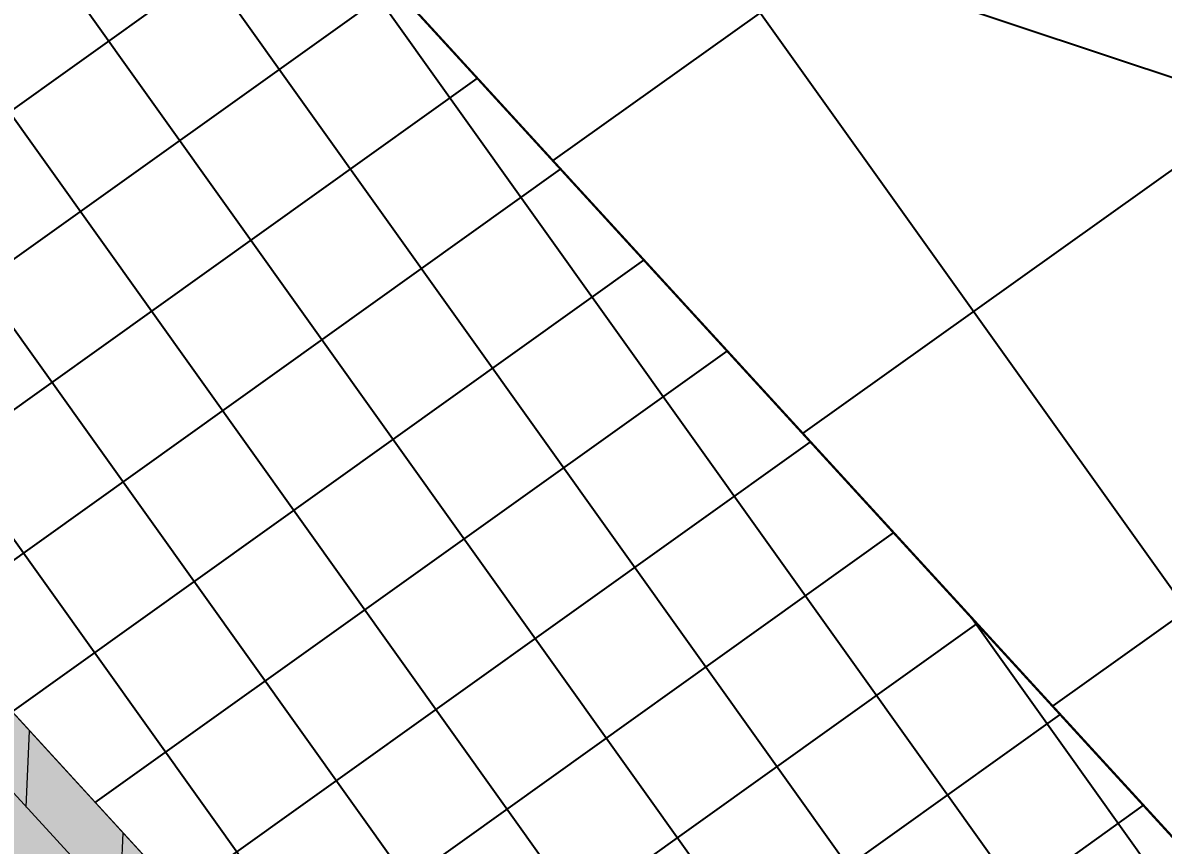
# Model space of a CAD drawing. Header units: metres. Extents: x 2302534 to 2308412, y 452340 to 454783.
# Drawn here: x 2308082.096 to 2308083.576, y 454484.857 to 454485.924 of the extents above; entities that cross this region are included whole.
import ezdxf

# ---------------------------------------------------------------- set-up
doc = ezdxf.new("R2010")
doc.units = ezdxf.units.M
for name, color, linetype in [('АД_серый', 250, 'Continuous'), ('ГП_здания', 7, 'Continuous'), ('ГП_ПЗМ', 7, 'Continuous'), ('ГП_Размеры проезд', 7, 'Continuous'), ('ПП_Дорога_Покрытия_Газон', 3, 'Continuous')]:
    doc.layers.add(name, color=color, linetype=linetype)
for name, color, linetype, lineweight in [('ГП_АД том 3.2.6', 250, 'Continuous', 40), ('ГП_Борт_БР100.20.8', 15, 'Continuous', 30), ('ГП_Контур здания', 250, 'Continuous', 40)]:
    doc.layers.add(name, color=color, linetype=linetype, lineweight=lineweight)
doc.layers.add('ГП_Штриховка отмостки', color=7, linetype='Continuous', true_color=0xfbfccf)
doc.styles.add('Ck_rus', font='isocpeur.ttf', dxfattribs={"width": 0.8, "oblique": 15, "height": 2.5})
doc.dimstyles.new('Ck_Линейный р-р', dxfattribs={"dimscale": 0, "dimtxt": 2.5, "dimasz": 1, "dimexe": 0.5, "dimexo": 0.5, "dimtad": 1, "dimzin": 1, "dimtxsty": 'Ck_rus', "dimblk": 'OBLIQUE', "dimcen": 0, "dimdle": 0.1, "dimadec": 0, "dimazin": 0, "dimtfac": 1, "dimtofl": 0, "dimtmove": 1, "dimatfit": 3, "dimfxl": 1, "dimarcsym": 0})

# ---------------------------------------------------------------- blocks, each defined once
blk = doc.blocks.new('АД 3.2.6')
at = {"layer": 'АД_серый'}
h = blk.add_hatch(dxfattribs=at)
h.set_pattern_fill('ANSI37', color=256, scale=0.25)
h.set_pattern_definition([(45, (-2306981.547548172, -453219.1040564558), (-0.5612660075668221, 0.5612660075668221), []), (135, (-2306981.547548172, -453219.1040564558), (-0.5612660075668221, -0.5612660075668221), [])])
edge = h.paths.add_edge_path()
edge.add_line((1447.454853040166, 1552.309207625396), (1448.993342189118, 1553.496323051746))
edge.add_line((1448.993342189118, 1553.496323051746), (1448.068976207171, 1554.677655998675))
edge.add_line((1448.068976207171, 1554.677655998675), (1446.517068812158, 1553.479917128919))
edge.add_arc((1539.264207246713, 1427.39880878001), 156.5198951261088, 126.3387527321787, 128.5976521573407)
edge.add_line((1441.619650802109, 1549.726312502695), (1440.286358835176, 1548.661001503293))
edge.add_line((1440.286358835176, 1548.661001503293), (1432.437758919317, 1542.427474732685))
edge.add_line((1432.437758919317, 1542.427474732685), (1424.532497577369, 1535.683233446325))
edge.add_line((1424.532497577369, 1535.683233446325), (1399.62438085489, 1514.544693585194))
edge.add_line((1399.62438085489, 1514.544693585194), (1338.628941953648, 1462.780261460226))
edge.add_line((1338.628941953648, 1462.780261460226), (1277.633627716452, 1411.015930665249))
edge.add_arc((2570.053925645072, -111.6977968080318), 1997.249939875698, 130.3233042678484, 132.4751140804625)
edge.add_line((1221.371130604297, 1361.415247290919), (1158.760474131442, 1304.093159574782))
edge.add_line((1158.760474131442, 1304.093159574782), (1121.881938925944, 1270.329663886223))
edge.add_line((1121.881938925944, 1270.329663886223), (1072.464701327029, 1225.086580126663))
edge.add_line((1072.464701327029, 1225.086580126663), (1074.583919865545, 1224.99317454308))
edge.add_line((1074.583919865545, 1224.99317454308), (1122.89484344935, 1269.223307512118))
edge.add_line((1122.89484344935, 1269.223307512118), (1159.773378654849, 1302.986803200678))
edge.add_line((1159.773378654849, 1302.986803200678), (1222.384035128168, 1360.308890916873))
edge.add_arc((2570.053925785702, -111.6977969651925), 1995.749940086286, 130.3233042815335, 132.4751140939099, ccw=False)
edge.add_line((1278.604277253617, 1409.872322569485), (1339.599524696823, 1461.636596676137))
edge.add_line((1339.599524696823, 1461.636596676137), (1400.594963598531, 1513.401028801105))
edge.add_line((1400.594963598531, 1513.401028801105), (1433.380012007896, 1541.224411068426))
edge.add_line((1433.380012007896, 1541.224411068426), (1441.268543222919, 1547.527284682845))
edge.add_line((1441.268543222919, 1547.527284682845), (1442.567646383308, 1548.565322835639))
edge.add_arc((1539.189932452515, 1427.497935878229), 154.8973155026733, 126.31552717981941, 128.5929061880581, ccw=False)
blk = doc.blocks.new('A$Cc85c39c8')
h = blk.add_hatch(color=1)
h.dxf.hatch_style = 1
h.paths.add_polyline_path([(40.51121578551828, 31.55108241987182), (45.58170047448948, 36.2602846515365), (42.19993559643626, 39.90233988361433), (37.12902352400124, 35.19397777877748)])
at = {"layer": 'ГП_Штриховка отмостки'}
h = blk.add_hatch(dxfattribs=at)
h.set_pattern_fill('ANSI37', color=8, scale=0.05, angle=-189.077979408546)
h.set_pattern_definition([(215.922020591454, (-2304838.715702966, -470413.0885560307), (0.0931360275646616, -0.1285583247770233), []), (305.9220205914539, (-2304838.715702966, -470413.0885560307), (0.128558324777023, 0.0931360275646616), [])])
h.paths.add_polyline_path([(40.45327658439055, 30.14330169017194), (46.99561853986233, 36.20718584296992), (42.25262851873412, 41.31523807306075), (35.71669467259198, 35.24580416700337)])
h.paths.add_polyline_path([(40.51102579943836, 31.55090597097296), (45.58170047448948, 36.2602846515365), (42.20018534455448, 39.90207091264892), (37.12890497315675, 35.19372560537886)], flags=16)
at = {"layer": 'ПП_Дорога_Покрытия_Газон'}
h = blk.add_hatch(dxfattribs=at)
h.set_pattern_fill('ANSI37', color=256, scale=0.15, angle=-9.07873099316971)
h.set_pattern_definition([(35.92126900683027, (-2304840.476473742, -470414.7234880657), (-0.2794030235297626, 0.3856786394686991), []), (125.9212690068301, (-2304840.476473742, -470414.7234880657), (-0.3856786394686991, -0.2794030235297626), [])])
h.paths.add_polyline_path([(31.80679666250944, 32.9824364244123), (41.57219145726412, 42.04804754944052), (46.99735295586288, 36.20879710651934), (40.4586560614407, 30.1375066266628), (35.71585637005046, 35.2464209428872), (34.24808704806492, 33.88431744131958), (37.58216437650844, 30.29362021497218), (30.61248172447085, 23.82204674865352), (27.2943626656197, 27.42767616017955), (25.08947756839916, 25.38119033561088), (26.41510894335806, 23.95335542829707), (26.59912590356544, 24.12334695865866), (28.09410397289321, 22.5063845536788), (26.69921981403604, 21.21673105104128), (25.20216329349205, 22.83222165692132), (25.38531104614958, 23.00204682303593), (24.06334717711434, 24.42877429019427), (19.6634955802001, 20.34454430721234), (24.3440535068512, 15.30204720114125), (17.33372789714485, 8.799555780016817), (12.65565388370305, 13.83893620257731), (6.425984020810574, 8.055089786474127), (9.351529918145388, 4.904368156974669), (0.5569829787127674, -3.260378968145232), (-3.04884798778221, 0.6238641829113476), (13.07458295533433, 15.59238233446376), (12.39427205640822, 16.32521171408007), (-4.462081200443208, 0.6763906624983065), (0.5044534718617797, -4.673618383996654), (15.52864902606234, 9.274058394134045), (17.32033615140244, 7.344083418953232), (48.41170692164451, 36.1561022423557), (41.62246535671875, 43.45919837558176), (31.12658134056256, 33.7151596727781)])
h.paths.add_polyline_path([(30.02727914554998, 32.69460360653466), (13.49357850151136, 17.34576319932239), (14.17390455910936, 16.6129206638434), (30.70770056173206, 31.96165835205466)], flags=17)
at = {"layer": 'ГП_Борт_БР100.20.8'}
blk.add_lwpolyline([(14.17414304520935, 16.61266377009451), (30.70750055555254, 31.96187379723415), (29.00677189184353, 33.7938869788195), (30.1060897144489, 34.81442621239694), (31.80679666250944, 32.98243642429588), (41.57219145726412, 42.04804754944052), (42.2515535177663, 41.31683086819248), (46.99486415693536, 36.20843334466917), (40.4586560614407, 30.1375066266628), (35.71573948487639, 35.24683314689901), (34.24802999245003, 33.8843788873055), (37.58216437650844, 30.29362021485577), (30.62048938637599, 23.82948211801704), (27.28635500464589, 27.42024079168914), (25.08962095109746, 25.38101496448508), (26.41481280932203, 23.95308186748298), (26.59912590356544, 24.12334695865866), (28.09410397289321, 22.5063845536788), (26.69921981403604, 21.21673105104128), (25.2018454563804, 22.83256464183796), (25.38531104614958, 23.00204682303593), (24.06334717711434, 24.42877429019427), (19.66345330281183, 20.34458985069068)], dxfattribs=at)
at = {"layer": 'ГП_Контур здания', "color": 250, "lineweight": 13, "ltscale": 100}
blk.add_lwpolyline([(40.51102579943836, 31.55090597097296), (45.58170047448948, 36.2602846515365), (42.19993559643626, 39.90233988361433), (37.12964026164264, 35.19331343244994)], close=True, dxfattribs=at)
at = {"layer": 'ПП_Дорога_Покрытия_Газон'}
blk.add_lwpolyline([(17.32033615140244, 7.344083418953232), (48.41170692164451, 36.1561022423557), (41.62246535671875, 43.45919837558176), (31.12658134056256, 33.7151596727781), (31.80679666250944, 32.9824364244123), (41.57219145726412, 42.04804754944052), (46.99735295586288, 36.20879710651934), (40.4586560614407, 30.1375066266628), (35.7153429761529, 35.24646296916762), (34.24808704806492, 33.88431744131958), (37.58216437650844, 30.29362021497218), (30.61248172447085, 23.82204674865352), (27.2943626656197, 27.42767616017955), (25.08947756839916, 25.38119033561088), (26.41510894335806, 23.95335542829707), (26.59912590356544, 24.12334695865866), (28.09410397289321, 22.5063845536788), (26.69921981403604, 21.21673105104128), (25.20216329349205, 22.83222165692132), (25.38531104614958, 23.00204682303593), (24.06334717711434, 24.42877429019427), (19.6634955802001, 20.34454430721234)], dxfattribs=at)
blk = doc.blocks.new('_Oblique')
at = {"color": 0, "linetype": 'ByBlock', "lineweight": -2}
blk.add_line((-0.5, -0.5), (0.5, 0.5), dxfattribs=at)
blk = doc.blocks.new('*D170')
at = {"layer": 'ГП_Размеры проезд', "color": 0, "lineweight": -2, "transparency": 16777216}
for p, q in [((2308082.003496583, 454485.1165527882), (2308077.650451111, 454489.8702215378)), ((2308073.41640928, 454485.6540277848), (2308077.856162765, 454489.7196137182)), ((2308077.637493156, 454481.118501505), (2308073.284447684, 454485.8721702546))]:
    blk.add_line(p, q, dxfattribs=at)
at = {"layer": 'ГП_Размеры проезд', "color": 0, "lineweight": -2, "transparency": 16777216, "xscale": 0.5, "yscale": 0.5, "zscale": 0.5}
for p, rotation in [((2308077.819287736, 454489.6858463931), 42.48106375612834), ((2308073.453284309, 454485.6877951099), 222.4810637561283)]:
    blk.add_blockref('_Oblique', p, dxfattribs=dict(at, rotation=rotation))
at = {"layer": 'ГП_Размеры проезд', "color": 0, "lineweight": 25, "transparency": 16777216, "insert": (2308074.792102897, 454488.6086964753), "char_height": 1.25, "attachment_point": 5, "rotation": 42.48106375612835, "style": 'Ck_rus', "bg_fill": 3, "box_fill_scale": 1.1, "bg_fill_color": 9, "bg_fill_true_color": 13158600, "bg_fill_transparency": 0}
blk.add_mtext('5,92', dxfattribs=at)
blk = doc.blocks.new('*D171')
at = {"layer": 'ГП_Размеры проезд', "color": 0, "lineweight": -2, "transparency": 16777216}
for p, q in [((2308076.714132917, 454492.2214024786), (2308074.217740296, 454489.9353974645)), ((2308078.188147184, 454490.0236196036), (2308076.714132917, 454492.2214024786)), ((2308082.7967438, 454485.731460458), (2308078.388170008, 454490.5457679589)), ((2308077.782412706, 454489.6520790678), (2308078.593881662, 454490.3951601393)), ((2308082.059024902, 454485.055914037), (2308077.650451109, 454489.8702215376))]:
    blk.add_line(p, q, dxfattribs=at)
at = {"layer": 'ГП_Размеры проезд', "color": 0, "lineweight": -2, "transparency": 16777216, "xscale": 0.5, "yscale": 0.5, "zscale": 0.5}
for p, rotation in [((2308078.557006633, 454490.3613928142), 42.48106376044898), ((2308077.819287734, 454489.685846393), 222.481063760449)]:
    blk.add_blockref('_Oblique', p, dxfattribs=dict(at, rotation=rotation))
at = {"layer": 'ГП_Размеры проезд', "color": 0, "lineweight": 25, "transparency": 16777216, "insert": (2308074.621753481, 454492.0002756951), "char_height": 1.25, "attachment_point": 5, "rotation": 42.48106376044899, "style": 'Ck_rus', "bg_fill": 3, "box_fill_scale": 1.1, "bg_fill_color": 9, "bg_fill_true_color": 13158600, "bg_fill_transparency": 0}
blk.add_mtext('1,00', dxfattribs=at)
blk = doc.blocks.new('*D172')
at = {"layer": 'ГП_Размеры проезд', "color": 0, "lineweight": -2, "transparency": 16777216}
for p, q in [((2308078.125499524, 454492.34297484), (2308080.620533755, 454494.6304623763)), ((2308078.92114524, 454490.6982642592), (2308078.125499524, 454492.34297484)), ((2308079.289118709, 454491.0356282575), (2308079.657668347, 454491.3735204961)), ((2308083.294539948, 454486.6667899827), (2308079.12017259, 454491.219903076)), ((2308078.553171771, 454490.3609002608), (2308079.289118709, 454491.0356282575)), ((2308082.55859301, 454485.9920619856), (2308078.384225652, 454490.5451750792)), ((2308078.553171771, 454490.3609002608), (2308078.184622134, 454490.0230080222))]:
    blk.add_line(p, q, dxfattribs=at)
at = {"layer": 'ГП_Размеры проезд', "color": 0, "lineweight": -2, "transparency": 16777216, "xscale": 0.5, "yscale": 0.5, "zscale": 0.5}
for p, rotation in [((2308079.289118709, 454491.0356282575), 222.5150990241126), ((2308078.553171771, 454490.3609002608), 42.5150990241127)]:
    blk.add_blockref('_Oblique', p, dxfattribs=dict(at, rotation=rotation))
at = {"layer": 'ГП_Размеры проезд', "color": 0, "lineweight": 25, "transparency": 16777216, "insert": (2308078.528286043, 454494.4080927012), "char_height": 1.25, "attachment_point": 5, "rotation": 42.51509902411264, "style": 'Ck_rus', "bg_fill": 3, "box_fill_scale": 1.1, "bg_fill_color": 9, "bg_fill_true_color": 13158600, "bg_fill_transparency": 0}
blk.add_mtext('1,00', dxfattribs=at)
blk = doc.blocks.new('*D189')
at = {"layer": 'ГП_Размеры проезд', "color": 0, "lineweight": -2, "transparency": 16777216}
for p, q in [((2308084.424975031, 454489.0014008281), (2308087.30353988, 454490.4748304254)), ((2308087.30353988, 454490.4748304254), (2308089.589409371, 454487.9783137099)), ((2308080.737327499, 454486.3028866777), (2308084.27168076, 454489.5390237493)), ((2308084.796418936, 454488.595727661), (2308084.053531127, 454489.4070739952)), ((2308081.412684662, 454485.5652940676), (2308084.947037922, 454488.8014311392))]:
    blk.add_line(p, q, dxfattribs=at)
at = {"layer": 'ГП_Размеры проезд', "color": 0, "lineweight": -2, "transparency": 16777216, "xscale": 0.5, "yscale": 0.5, "zscale": 0.5}
for p, rotation in [((2308084.08729645, 454489.3701971331), 132.4779534081844), ((2308084.762653613, 454488.6326045231), 312.4779534081845)]:
    blk.add_blockref('_Oblique', p, dxfattribs=dict(at, rotation=rotation))
at = {"layer": 'ГП_Размеры проезд', "color": 0, "lineweight": 25, "transparency": 16777216, "insert": (2308089.368396175, 454490.0707051477), "char_height": 1.25, "attachment_point": 5, "rotation": 312.4779534081845, "style": 'Ck_rus', "bg_fill": 3, "box_fill_scale": 1.1, "bg_fill_color": 9, "bg_fill_true_color": 13158600, "bg_fill_transparency": 0}
blk.add_mtext('1,00', dxfattribs=at)
blk = doc.blocks.new('*D190')
at = {"layer": 'ГП_Размеры проезд', "color": 0, "lineweight": -2, "transparency": 16777216}
for p, q in [((2308081.097888357, 454485.2767102422), (2308084.950509377, 454488.7976328054)), ((2308084.732236253, 454488.6658874328), (2308088.151993273, 454484.9239625417)), ((2308084.450183839, 454481.6086022932), (2308088.302804859, 454485.1295248565))]:
    blk.add_line(p, q, dxfattribs=at)
at = {"layer": 'ГП_Размеры проезд', "color": 0, "lineweight": -2, "transparency": 16777216, "xscale": 0.5, "yscale": 0.5, "zscale": 0.5}
for p, rotation in [((2308084.765967022, 454488.6289789618), 132.4242889778814), ((2308088.118262504, 454484.9608710129), 312.4242889778814)]:
    blk.add_blockref('_Oblique', p, dxfattribs=dict(at, rotation=rotation))
at = {"layer": 'ГП_Размеры проезд', "color": 0, "lineweight": 25, "transparency": 16777216, "insert": (2308087.36482654, 454487.6381942058), "char_height": 1.25, "attachment_point": 5, "rotation": 312.4242889778814, "style": 'Ck_rus', "bg_fill": 3, "box_fill_scale": 1.1, "bg_fill_color": 9, "bg_fill_true_color": 13158600, "bg_fill_transparency": 0}
blk.add_mtext('4,97', dxfattribs=at)
blk = doc.blocks.new('КТП')
at = {"layer": 'ГП_здания', "lineweight": 13}
h = blk.add_hatch(dxfattribs=at)
h.set_pattern_fill('ANSI31', color=256, angle=180, style=0)
h.set_pattern_definition([(225, (1891.85587340155, 1265.748659996706), (2.245064030267286, -2.245064030267289), [])])
h.paths.add_polyline_path([(-24.42911558239938, 155.0517361504899), (-24.42911558239939, 97.05173615048989), (145.0708844176006, 97.05173615048992), (145.0708844176006, 155.0517361504899)], flags=16)
h.paths.add_polyline_path([(-26.17911558239938, 156.8017361504899), (-26.17911558239939, 95.30173615048989), (146.8208844176006, 95.3017361504899), (146.8208844176006, 156.8017361504899)])
for points in [[(-26.17911558239938, 156.8017361504899), (-26.17911558239939, 95.30173615048989), (146.8208844176006, 95.3017361504899), (146.8208844176006, 156.8017361504899)], [(-24.42911558239938, 155.0517361504899), (-24.42911558239939, 97.05173615048989), (145.0708844176006, 97.05173615048992), (145.0708844176006, 155.0517361504899)]]:
    blk.add_lwpolyline(points, close=True, dxfattribs=at)

msp = doc.modelspace()

# ---------------------------------------------------------------- hatches: boundary and pattern name
at = {"layer": 'ГП_ПЗМ'}
h = msp.add_hatch(dxfattribs=at)
h.set_pattern_fill('ANSI31', color=1, angle=5156.620156177408, style=0)
h.set_pattern_definition([(161.620156177409, (0, 0), (-1.001125794145185, -3.01303371111197), [])])
h.paths.add_polyline_path([(2308087.546368007, 454486.7537011815), (2308090.113307504, 454484.08178866), (2308089.946745881, 454479.403197092), (2308084.866990538, 454481.9895232577), (2308081.510518429, 454485.6549011354), (2308078.268615711, 454486.7536998816), (2308080.957684005, 454489.2156718815), (2308081.295686681, 454488.8470017869), (2308083.557329347, 454490.9205121803)])
h.paths.add_polyline_path([(2308074.577349546, 454464.835846258), (2308076.642817655, 454466.7537038381), (2308077.850968671, 454467.8773215658)], flags=17)
h.paths.add_polyline_path([(2308038.291761858, 454442.696528777), (2308034.578082175, 454446.7529046432), (2308039.022085291, 454446.7537041454), (2308038.079191532, 454445.8904132421), (2308039.632488483, 454444.1941619097), (2308042.427592327, 454446.7537037659), (2308051.009220781, 454446.7537032977), (2308042.157774314, 454438.4622397491), (2308036.662113376, 454438.752742378), (2308036.132158594, 454439.3618550958), (2308035.474726548, 454440.1174860178)])
h.paths.add_polyline_path([(2308080.497025413, 454477.9957982775), (2308084.866990538, 454481.9895232577), (2308081.510518429, 454485.6549011354), (2308077.144515005, 454481.6568498511)], flags=16)
h.paths.add_polyline_path([(2308073.454990577, 454478.2792834751), (2308074.577350259, 454477.0536298096), (2308080.497025413, 454477.9957982775), (2308077.144515005, 454481.5451226133), (2308077.328266499, 454485.8927647265), (2308056.423789121, 454466.7537052673), (2308077.850968671, 454467.8773215658), (2308089.946745881, 454479.403197092), (2308084.290502292, 454481.4626688222), (2308080.497025413, 454477.9957982775), (2308074.577350927, 454475.3748547617), (2308069.882241083, 454471.075433047), (2308067.923736237, 454473.2141847199)])
h.paths.add_polyline_path([(2308054.577352159, 454465.0632029806), (2308034.578082175, 454446.7529046432), (2308039.022085291, 454446.7537041454), (2308045.454738589, 454452.6432871661), (2308047.00749427, 454450.9476269167), (2308042.427592327, 454446.7537037659), (2308051.009220781, 454446.7537032977), (2308054.577350586, 454450.0574637379), (2308054.577351726, 454460.4529994422), (2308054.302532084, 454460.7533955306), (2308054.577351768, 454461.0042822215)])
h.paths.add_polyline_path([(2308058.952790456, 454450.4795994847), (2308054.577350586, 454450.0574637379), (2308054.577351726, 454460.4529994422), (2308057.601084447, 454457.1478591165), (2308062.070076045, 454461.2407450261), (2308058.776702782, 454464.8379278386), (2308054.577351768, 454461.0042822215), (2308054.577352159, 454465.0632029806), (2308056.423789121, 454466.7537052673), (2308077.850968671, 454467.8773215658), (2308074.577349546, 454464.835846258), (2308058.952919398, 454450.47971796)])
h.paths.add_polyline_path([(2308080.497025413, 454477.9957982775), (2308084.866990538, 454481.9895232577), (2308081.510518429, 454485.6549011354), (2308077.144515005, 454481.6568498511)], flags=17)
h.paths.add_polyline_path([(2308064.748132371, 454468.6870246313), (2308065.896906663, 454467.4300268083), (2308066.931425373, 454468.3733022004), (2308065.784490027, 454469.6311809536)], flags=16)

# ---------------------------------------------------------------- block references
at = {"layer": 'ГП_АД том 3.2.6'}
msp.add_blockref('АД 3.2.6', (2306959.993951246, 453221.759960641), dxfattribs=at)
at = {"layer": 'ГП_здания', "rotation": 359.6033728621314}
msp.add_blockref('A$Cc85c39c8', (2308039.035374221, 454446.0456419022), dxfattribs=at)

# ---------------------------------------------------------------- next in the draw order: dimensions: what is measured, and where the dimension line sits
at = {"layer": 'ГП_Размеры проезд', "lineweight": 25}
dim = msp.add_aligned_dim(p1=(2308077.806329781, 454480.93412636), p2=(2308082.172333208, 454484.9321776434), distance=6.445647482040334, dimstyle='Ck_Линейный р-р', override={"dimgap": 1, "dimtfill": 1}, dxfattribs=at)
dim.commit()
dim.dimension.update_dxf_attribs({"geometry": '*D170', "text_midpoint": (2308074.792102897, 454488.6086964753)})

# ---------------------------------------------------------------- next in the draw order: dimensions: what is measured, and where the dimension line sits
dim = msp.add_linear_dim(base=(2308078.557006633, 454490.3613928142), p1=(2308082.227861527, 454484.8715388921), p2=(2308082.965580426, 454485.5470853135), angle=42.48106374243578, dimstyle='Ck_Линейный р-р', override={"dimgap": 1, "dimtfill": 1}, dxfattribs=at)
dim.commit()
dim.dimension.update_dxf_attribs({"geometry": '*D171', "text_midpoint": (2308076.345382628, 454491.8837292281), "dimtype": 161})

# ---------------------------------------------------------------- next in the draw order: dimensions: what is measured, and where the dimension line sits
dim = msp.add_aligned_dim(p1=(2308082.727539129, 454485.8077871672), p2=(2308083.463486068, 454486.482515164), distance=6.177069020916454, dimstyle='Ck_Линейный р-р', override={"dimgap": 1, "dimtfill": 1}, dxfattribs=at)
dim.commit()
dim.dimension.update_dxf_attribs({"geometry": '*D172', "text_midpoint": (2308077.649318565, 454493.6022411716)})

# ---------------------------------------------------------------- next in the draw order: dimensions: what is measured, and where the dimension line sits
dim = msp.add_linear_dim(base=(2308084.08729645, 454489.3701971331), p1=(2308081.228300352, 454485.3964674516), p2=(2308080.552943189, 454486.1340600617), angle=132.4779534301128, dimstyle='Ck_Линейный р-р', override={"dimgap": 1, "dimtfill": 1}, dxfattribs=at)
dim.commit()
dim.dimension.update_dxf_attribs({"geometry": '*D189', "text_midpoint": (2308087.641193111, 454490.1060618058), "dimtype": 161})

# ---------------------------------------------------------------- next in the draw order: dimensions: what is measured, and where the dimension line sits
dim = msp.add_aligned_dim(p1=(2308080.913346001, 454485.1080563986), p2=(2308084.265641483, 454481.4399484496), distance=5.219155528403207, dimstyle='Ck_Линейный р-р', override={"dimgap": 1, "dimtfill": 1}, dxfattribs=at)
dim.commit()
dim.dimension.update_dxf_attribs({"geometry": '*D190', "text_midpoint": (2308087.36482654, 454487.6381942058)})

# ---------------------------------------------------------------- next in the draw order: linework, layer by layer
at = {"layer": 'ГП_ПЗМ', "color": 250, "lineweight": 13, "ltscale": 100}
msp.add_lwpolyline([(2308079.763837182, 454477.3153586228), (2308084.866990538, 454481.9895232575), (2308081.510518429, 454485.6549011352), (2308076.407746842, 454480.9810860955)], close=True, dxfattribs=at)

# ---------------------------------------------------------------- next in the draw order: block references
at = {"xscale": 0.04, "yscale": 0.04, "zscale": 0.04, "rotation": 42.48106375933434}
msp.add_blockref('КТП', (2308081.415660964, 454477.062455724), dxfattribs=at)

doc.saveas('drawing.dxf')
